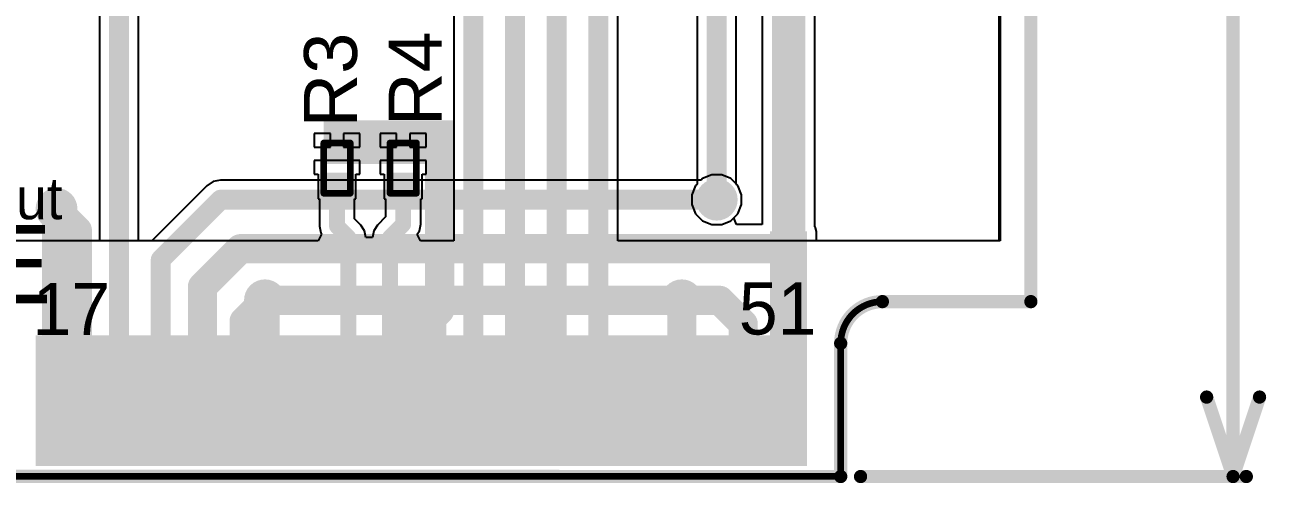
# Model space of a CAD drawing. Header units: millimetres. Extents: x -0.01 to 1.51, y -0.14 to 2.37.
# Drawn here: x 0.539 to 1.477, y -0.137 to 0.209 of the extents above; entities that cross this region are included whole.
import ezdxf

# ---------------------------------------------------------------- set-up
doc = ezdxf.new("R2010")
doc.units = ezdxf.units.MM
doc.header["$MEASUREMENT"] = 0
for name, color, linetype in [('BottomLayer', 5, 'Continuous'), ('BottomPaste', 16, 'Continuous'), ('BottomSolder', 6, 'Continuous'), ('Mechanical1', 6, 'Continuous'), ('Mechanical2', 216, 'Continuous'), ('TopLayer', 1, 'Continuous'), ('TopOverlay', 2, 'Continuous'), ('TopPaste', 8, 'Continuous'), ('TopSolder', 216, 'Continuous'), ('ViaHoleLayer', 16, 'Continuous')]:
    doc.layers.add(name, color=color, linetype=linetype)
doc.styles.add('Arial', font='', dxfattribs={"height": 0.2})
doc.styles.get('Arial').set_extended_font_data('Arial')

# ---------------------------------------------------------------- blocks, each defined once
blk = doc.blocks.new('R___0201_2')
at = {"layer": 'TopLayer'}
for points in [[(-0.01614165, 0.00728345), (-0.00551175, 0.00728345), (-0.00551175, -0.00728345), (-0.01614165, -0.00728345)], [(0.00551185, 0.00728345), (0.01614175, 0.00728345), (0.01614175, -0.00728345), (0.00551185, -0.00728345)]]:
    blk.add_hatch(color=1, dxfattribs=at).paths.add_polyline_path(points)
at = {"layer": 'TopPaste'}
for points in [[(-0.01614165, 0.00728345), (-0.00551175, 0.00728345), (-0.00551175, -0.00728345), (-0.01614165, -0.00728345)], [(0.00551185, 0.00728345), (0.01614175, 0.00728345), (0.01614175, -0.00728345), (0.00551185, -0.00728345)]]:
    blk.add_hatch(color=8, dxfattribs=at).paths.add_polyline_path(points)
at = {"layer": 'TopSolder'}
for points in [[(-0.01830705, 0.00944885), (-0.00334635, 0.00944885), (-0.00334635, -0.00944885), (-0.01830705, -0.00944885)], [(0.00334645, 0.00944885), (0.01830715, 0.00944885), (0.01830715, -0.00944885), (0.00334645, -0.00944885)]]:
    blk.add_hatch(color=216, dxfattribs=at).paths.add_polyline_path(points)
at = {"layer": 'TopOverlay', "const_width": 0.005}
for points in [[(-0.019, -0.01), (-0.019, 0.01)], [(0.019, 0.01), (-0.019, 0.01)], [(0.019, -0.01), (0.019, 0.01)], [(0.019, -0.01), (-0.019, -0.01)]]:
    blk.add_lwpolyline(points, dxfattribs=at)
at = {"layer": 'TopOverlay', "const_width": 0.0025}
for points in [[(-0.02025, 0.01, 1), (-0.01775, 0.01, 1)], [(-0.02025, 0.01, 1), (-0.01775, 0.01, 1)], [(0.01775, 0.01, 1), (0.02025, 0.01, 1)], [(0.01775, 0.01, 1), (0.02025, 0.01, 1)], [(-0.02025, -0.01, 1), (-0.01775, -0.01, 1)], [(-0.02025, -0.01, 1), (-0.01775, -0.01, 1)], [(0.01775, -0.01, 1), (0.02025, -0.01, 1)], [(0.01775, -0.01, 1), (0.02025, -0.01, 1)]]:
    blk.add_lwpolyline(points, format="xyb", close=True, dxfattribs=at)
blk = doc.blocks.new('R___0201_3')
at = {"layer": 'TopLayer'}
for points in [[(-0.01614165, 0.00728345), (-0.00551175, 0.00728345), (-0.00551175, -0.00728345), (-0.01614165, -0.00728345)], [(0.00551185, 0.00728345), (0.01614175, 0.00728345), (0.01614175, -0.00728345), (0.00551185, -0.00728345)]]:
    blk.add_hatch(color=1, dxfattribs=at).paths.add_polyline_path(points)
at = {"layer": 'TopPaste'}
for points in [[(-0.01614165, 0.00728345), (-0.00551175, 0.00728345), (-0.00551175, -0.00728345), (-0.01614165, -0.00728345)], [(0.00551185, 0.00728345), (0.01614175, 0.00728345), (0.01614175, -0.00728345), (0.00551185, -0.00728345)]]:
    blk.add_hatch(color=8, dxfattribs=at).paths.add_polyline_path(points)
at = {"layer": 'TopSolder'}
for points in [[(-0.01830705, 0.00944885), (-0.00334635, 0.00944885), (-0.00334635, -0.00944885), (-0.01830705, -0.00944885)], [(0.00334645, 0.00944885), (0.01830715, 0.00944885), (0.01830715, -0.00944885), (0.00334645, -0.00944885)]]:
    blk.add_hatch(color=216, dxfattribs=at).paths.add_polyline_path(points)
at = {"layer": 'TopOverlay', "const_width": 0.005}
for points in [[(-0.019, -0.01), (-0.019, 0.01)], [(0.019, 0.01), (-0.019, 0.01)], [(0.019, -0.01), (0.019, 0.01)], [(0.019, -0.01), (-0.019, -0.01)]]:
    blk.add_lwpolyline(points, dxfattribs=at)
at = {"layer": 'TopOverlay', "const_width": 0.0025}
for points in [[(-0.02025, 0.01, 1), (-0.01775, 0.01, 1)], [(-0.02025, 0.01, 1), (-0.01775, 0.01, 1)], [(0.01775, 0.01, 1), (0.02025, 0.01, 1)], [(0.01775, 0.01, 1), (0.02025, 0.01, 1)], [(-0.02025, -0.01, 1), (-0.01775, -0.01, 1)], [(-0.02025, -0.01, 1), (-0.01775, -0.01, 1)], [(0.01775, -0.01, 1), (0.02025, -0.01, 1)], [(0.01775, -0.01, 1), (0.02025, -0.01, 1)]]:
    blk.add_lwpolyline(points, format="xyb", close=True, dxfattribs=at)
blk = doc.blocks.new('M____PCIE_P___7')
at = {"layer": 'BottomLayer'}
for points in [[(0.3818897, 0.0452756), (0.4055117, 0.0452756), (0.4055117, -0.0452756), (0.3818897, -0.0452756)], [(0.4133858, 0.0452756), (0.4370078, 0.0452756), (0.4370078, -0.0452756), (0.4133858, -0.0452756)], [(0.4448818, 0.0452756), (0.4685038, 0.0452756), (0.4685038, -0.0452756), (0.4448818, -0.0452756)], [(0.4763779, 0.0452756), (0.4999999, 0.0452756), (0.4999999, -0.0452756), (0.4763779, -0.0452756)], [(0.507874, 0.0452756), (0.531496, 0.0452756), (0.531496, -0.0452756), (0.507874, -0.0452756)], [(0.53937, 0.0452756), (0.562992, 0.0452756), (0.562992, -0.0452756), (0.53937, -0.0452756)], [(0.5708661, 0.0452756), (0.5944881, 0.0452756), (0.5944881, -0.0452756), (0.5708661, -0.0452756)], [(0.6023621, 0.0452756), (0.6259841, 0.0452756), (0.6259841, -0.0452756), (0.6023621, -0.0452756)], [(0.6338582, 0.0452756), (0.6574802, 0.0452756), (0.6574802, -0.0452756), (0.6338582, -0.0452756)], [(0.6653543, 0.0452756), (0.6889763, 0.0452756), (0.6889763, -0.0452756), (0.6653543, -0.0452756)], [(0.6968503, 0.0452756), (0.7204723, 0.0452756), (0.7204723, -0.0452756), (0.6968503, -0.0452756)], [(0.7283464, 0.0452756), (0.7519684, 0.0452756), (0.7519684, -0.0452756), (0.7283464, -0.0452756)], [(0.7598425, 0.0452756), (0.7834645, 0.0452756), (0.7834645, -0.0452756), (0.7598425, -0.0452756)], [(0.7913385, 0.0452756), (0.8149605, 0.0452756), (0.8149605, -0.0452756), (0.7913385, -0.0452756)], [(0.8228346, 0.0452756), (0.8464566, 0.0452756), (0.8464566, -0.0452756), (0.8228346, -0.0452756)], [(0.8543306, 0.0452756), (0.8779526, 0.0452756), (0.8779526, -0.0452756), (0.8543306, -0.0452756)], [(0.8858267, 0.0452756), (0.9094487, 0.0452756), (0.9094487, -0.0452756), (0.8858267, -0.0452756)], [(0.9173228, 0.0452756), (0.9409448, 0.0452756), (0.9409448, -0.0452756), (0.9173228, -0.0452756)]]:
    blk.add_hatch(color=5, dxfattribs=at).paths.add_polyline_path(points)
at = {"layer": 'BottomPaste'}
for points in [[(0.3818897, 0.0452756), (0.4055117, 0.0452756), (0.4055117, -0.0452756), (0.3818897, -0.0452756)], [(0.4133858, 0.0452756), (0.4370078, 0.0452756), (0.4370078, -0.0452756), (0.4133858, -0.0452756)], [(0.4448818, 0.0452756), (0.4685038, 0.0452756), (0.4685038, -0.0452756), (0.4448818, -0.0452756)], [(0.4763779, 0.0452756), (0.4999999, 0.0452756), (0.4999999, -0.0452756), (0.4763779, -0.0452756)], [(0.507874, 0.0452756), (0.531496, 0.0452756), (0.531496, -0.0452756), (0.507874, -0.0452756)], [(0.53937, 0.0452756), (0.562992, 0.0452756), (0.562992, -0.0452756), (0.53937, -0.0452756)], [(0.5708661, 0.0452756), (0.5944881, 0.0452756), (0.5944881, -0.0452756), (0.5708661, -0.0452756)], [(0.6023621, 0.0452756), (0.6259841, 0.0452756), (0.6259841, -0.0452756), (0.6023621, -0.0452756)], [(0.6338582, 0.0452756), (0.6574802, 0.0452756), (0.6574802, -0.0452756), (0.6338582, -0.0452756)], [(0.6653543, 0.0452756), (0.6889763, 0.0452756), (0.6889763, -0.0452756), (0.6653543, -0.0452756)], [(0.6968503, 0.0452756), (0.7204723, 0.0452756), (0.7204723, -0.0452756), (0.6968503, -0.0452756)], [(0.7283464, 0.0452756), (0.7519684, 0.0452756), (0.7519684, -0.0452756), (0.7283464, -0.0452756)], [(0.7598425, 0.0452756), (0.7834645, 0.0452756), (0.7834645, -0.0452756), (0.7598425, -0.0452756)], [(0.7913385, 0.0452756), (0.8149605, 0.0452756), (0.8149605, -0.0452756), (0.7913385, -0.0452756)], [(0.8228346, 0.0452756), (0.8464566, 0.0452756), (0.8464566, -0.0452756), (0.8228346, -0.0452756)], [(0.8543306, 0.0452756), (0.8779526, 0.0452756), (0.8779526, -0.0452756), (0.8543306, -0.0452756)], [(0.8858267, 0.0452756), (0.9094487, 0.0452756), (0.9094487, -0.0452756), (0.8858267, -0.0452756)], [(0.9173228, 0.0452756), (0.9409448, 0.0452756), (0.9409448, -0.0452756), (0.9173228, -0.0452756)]]:
    blk.add_hatch(color=16, dxfattribs=at).paths.add_polyline_path(points)
at = {"layer": 'BottomSolder'}
for points in [[(0.3778897, 0.0492756), (0.4095117, 0.0492756), (0.4095117, -0.0492756), (0.3778897, -0.0492756)], [(0.4093858, 0.0492756), (0.4410078, 0.0492756), (0.4410078, -0.0492756), (0.4093858, -0.0492756)], [(0.4408818, 0.0492756), (0.4725038, 0.0492756), (0.4725038, -0.0492756), (0.4408818, -0.0492756)], [(0.4723779, 0.0492756), (0.5039999, 0.0492756), (0.5039999, -0.0492756), (0.4723779, -0.0492756)], [(0.503874, 0.0492756), (0.535496, 0.0492756), (0.535496, -0.0492756), (0.503874, -0.0492756)], [(0.53537, 0.0492756), (0.566992, 0.0492756), (0.566992, -0.0492756), (0.53537, -0.0492756)], [(0.5668661, 0.0492756), (0.5984881, 0.0492756), (0.5984881, -0.0492756), (0.5668661, -0.0492756)], [(0.5983621, 0.0492756), (0.6299841, 0.0492756), (0.6299841, -0.0492756), (0.5983621, -0.0492756)], [(0.6298582, 0.0492756), (0.6614802, 0.0492756), (0.6614802, -0.0492756), (0.6298582, -0.0492756)], [(0.6613543, 0.0492756), (0.6929763, 0.0492756), (0.6929763, -0.0492756), (0.6613543, -0.0492756)], [(0.6928503, 0.0492756), (0.7244723, 0.0492756), (0.7244723, -0.0492756), (0.6928503, -0.0492756)], [(0.7243464, 0.0492756), (0.7559684, 0.0492756), (0.7559684, -0.0492756), (0.7243464, -0.0492756)], [(0.7558425, 0.0492756), (0.7874645, 0.0492756), (0.7874645, -0.0492756), (0.7558425, -0.0492756)], [(0.7873385, 0.0492756), (0.8189605, 0.0492756), (0.8189605, -0.0492756), (0.7873385, -0.0492756)], [(0.8188346, 0.0492756), (0.8504566, 0.0492756), (0.8504566, -0.0492756), (0.8188346, -0.0492756)], [(0.8503306, 0.0492756), (0.8819526, 0.0492756), (0.8819526, -0.0492756), (0.8503306, -0.0492756)], [(0.8818267, 0.0492756), (0.9134487, 0.0492756), (0.9134487, -0.0492756), (0.8818267, -0.0492756)], [(0.9133228, 0.0492756), (0.9449448, 0.0492756), (0.9449448, -0.0492756), (0.9133228, -0.0492756)]]:
    blk.add_hatch(color=6, dxfattribs=at).paths.add_polyline_path(points)
at = {"layer": 'TopLayer'}
for points in [[(0.3661417, 0.0452756), (0.3897637, 0.0452756), (0.3897637, -0.0452756), (0.3661417, -0.0452756)], [(0.3976378, 0.0452756), (0.4212598, 0.0452756), (0.4212598, -0.0452756), (0.3976378, -0.0452756)], [(0.4291338, 0.0452756), (0.4527558, 0.0452756), (0.4527558, -0.0452756), (0.4291338, -0.0452756)], [(0.4606299, 0.0452756), (0.4842519, 0.0452756), (0.4842519, -0.0452756), (0.4606299, -0.0452756)], [(0.492126, 0.0452756), (0.515748, 0.0452756), (0.515748, -0.0452756), (0.492126, -0.0452756)], [(0.523622, 0.0452756), (0.547244, 0.0452756), (0.547244, -0.0452756), (0.523622, -0.0452756)], [(0.5551181, 0.0452756), (0.5787401, 0.0452756), (0.5787401, -0.0452756), (0.5551181, -0.0452756)], [(0.5866141, 0.0452756), (0.6102361, 0.0452756), (0.6102361, -0.0452756), (0.5866141, -0.0452756)], [(0.6181102, 0.0452756), (0.6417322, 0.0452756), (0.6417322, -0.0452756), (0.6181102, -0.0452756)], [(0.6496063, 0.0452756), (0.6732283, 0.0452756), (0.6732283, -0.0452756), (0.6496063, -0.0452756)], [(0.7047243, -0.0452756), (0.6811023, -0.0452756), (0.6811023, 0.0452756), (0.7047243, 0.0452756)], [(0.7362204, -0.0452756), (0.7125984, -0.0452756), (0.7125984, 0.0452756), (0.7362204, 0.0452756)], [(0.7677165, -0.0452756), (0.7440945, -0.0452756), (0.7440945, 0.0452756), (0.7677165, 0.0452756)], [(0.7992125, -0.0452756), (0.7755905, -0.0452756), (0.7755905, 0.0452756), (0.7992125, 0.0452756)], [(0.8307086, -0.0452756), (0.8070866, -0.0452756), (0.8070866, 0.0452756), (0.8307086, 0.0452756)], [(0.8622046, -0.0452756), (0.8385826, -0.0452756), (0.8385826, 0.0452756), (0.8622046, 0.0452756)], [(0.8937007, -0.0452756), (0.8700787, -0.0452756), (0.8700787, 0.0452756), (0.8937007, 0.0452756)], [(0.9251968, -0.0452756), (0.9015748, -0.0452756), (0.9015748, 0.0452756), (0.9251968, 0.0452756)]]:
    blk.add_hatch(color=1, dxfattribs=at).paths.add_polyline_path(points)
at = {"layer": 'TopPaste'}
for points in [[(0.3661417, 0.0452756), (0.3897637, 0.0452756), (0.3897637, -0.0452756), (0.3661417, -0.0452756)], [(0.3976378, 0.0452756), (0.4212598, 0.0452756), (0.4212598, -0.0452756), (0.3976378, -0.0452756)], [(0.4291338, 0.0452756), (0.4527558, 0.0452756), (0.4527558, -0.0452756), (0.4291338, -0.0452756)], [(0.4606299, 0.0452756), (0.4842519, 0.0452756), (0.4842519, -0.0452756), (0.4606299, -0.0452756)], [(0.492126, 0.0452756), (0.515748, 0.0452756), (0.515748, -0.0452756), (0.492126, -0.0452756)], [(0.523622, 0.0452756), (0.547244, 0.0452756), (0.547244, -0.0452756), (0.523622, -0.0452756)], [(0.5551181, 0.0452756), (0.5787401, 0.0452756), (0.5787401, -0.0452756), (0.5551181, -0.0452756)], [(0.5866141, 0.0452756), (0.6102361, 0.0452756), (0.6102361, -0.0452756), (0.5866141, -0.0452756)], [(0.6181102, 0.0452756), (0.6417322, 0.0452756), (0.6417322, -0.0452756), (0.6181102, -0.0452756)], [(0.6496063, 0.0452756), (0.6732283, 0.0452756), (0.6732283, -0.0452756), (0.6496063, -0.0452756)], [(0.7047243, -0.0452756), (0.6811023, -0.0452756), (0.6811023, 0.0452756), (0.7047243, 0.0452756)], [(0.7362204, -0.0452756), (0.7125984, -0.0452756), (0.7125984, 0.0452756), (0.7362204, 0.0452756)], [(0.7677165, -0.0452756), (0.7440945, -0.0452756), (0.7440945, 0.0452756), (0.7677165, 0.0452756)], [(0.7992125, -0.0452756), (0.7755905, -0.0452756), (0.7755905, 0.0452756), (0.7992125, 0.0452756)], [(0.8307086, -0.0452756), (0.8070866, -0.0452756), (0.8070866, 0.0452756), (0.8307086, 0.0452756)], [(0.8622046, -0.0452756), (0.8385826, -0.0452756), (0.8385826, 0.0452756), (0.8622046, 0.0452756)], [(0.8937007, -0.0452756), (0.8700787, -0.0452756), (0.8700787, 0.0452756), (0.8937007, 0.0452756)], [(0.9251968, -0.0452756), (0.9015748, -0.0452756), (0.9015748, 0.0452756), (0.9251968, 0.0452756)]]:
    blk.add_hatch(color=8, dxfattribs=at).paths.add_polyline_path(points)
at = {"layer": 'TopSolder'}
for points in [[(0.3621417, 0.0492756), (0.3937637, 0.0492756), (0.3937637, -0.0492756), (0.3621417, -0.0492756)], [(0.3936378, 0.0492756), (0.4252598, 0.0492756), (0.4252598, -0.0492756), (0.3936378, -0.0492756)], [(0.4251338, 0.0492756), (0.4567558, 0.0492756), (0.4567558, -0.0492756), (0.4251338, -0.0492756)], [(0.4566299, 0.0492756), (0.4882519, 0.0492756), (0.4882519, -0.0492756), (0.4566299, -0.0492756)], [(0.488126, 0.0492756), (0.519748, 0.0492756), (0.519748, -0.0492756), (0.488126, -0.0492756)], [(0.519622, 0.0492756), (0.551244, 0.0492756), (0.551244, -0.0492756), (0.519622, -0.0492756)], [(0.5511181, 0.0492756), (0.5827401, 0.0492756), (0.5827401, -0.0492756), (0.5511181, -0.0492756)], [(0.5826141, 0.0492756), (0.6142361, 0.0492756), (0.6142361, -0.0492756), (0.5826141, -0.0492756)], [(0.6141102, 0.0492756), (0.6457322, 0.0492756), (0.6457322, -0.0492756), (0.6141102, -0.0492756)], [(0.6456063, 0.0492756), (0.6772283, 0.0492756), (0.6772283, -0.0492756), (0.6456063, -0.0492756)], [(0.7087243, -0.0492756), (0.6771023, -0.0492756), (0.6771023, 0.0492756), (0.7087243, 0.0492756)], [(0.7402204, -0.0492756), (0.7085984, -0.0492756), (0.7085984, 0.0492756), (0.7402204, 0.0492756)], [(0.7717165, -0.0492756), (0.7400945, -0.0492756), (0.7400945, 0.0492756), (0.7717165, 0.0492756)], [(0.8032125, -0.0492756), (0.7715905, -0.0492756), (0.7715905, 0.0492756), (0.8032125, 0.0492756)], [(0.8347086, -0.0492756), (0.8030866, -0.0492756), (0.8030866, 0.0492756), (0.8347086, 0.0492756)], [(0.8662046, -0.0492756), (0.8345826, -0.0492756), (0.8345826, 0.0492756), (0.8662046, 0.0492756)], [(0.8977007, -0.0492756), (0.8660787, -0.0492756), (0.8660787, 0.0492756), (0.8977007, 0.0492756)], [(0.9291968, -0.0492756), (0.8975748, -0.0492756), (0.8975748, 0.0492756), (0.9291968, 0.0492756)]]:
    blk.add_hatch(color=216, dxfattribs=at).paths.add_polyline_path(points)
at = {"layer": 'TopOverlay', "const_width": 0.005}
blk.add_lwpolyline([(0.9704724, 0.0433071, -0.4142135623730951), (1.0019685, 0.0748032)], format="xyb", dxfattribs=at)
at = {"layer": 'TopOverlay', "const_width": 0.0025}
for points in [[(1.0007185, 0.0748032, 1), (1.0032185, 0.0748032, 1)], [(0.9692224, 0.0433071, 1), (0.9717224, 0.0433071, 1)], [(0.9692224, 0.0433071, 1), (0.9717224, 0.0433071, 1)], [(0.9692224, -0.0570866, 1), (0.9717224, -0.0570866, 1)], [(0.9692224, -0.0570866, 1), (0.9717224, -0.0570866, 1)]]:
    blk.add_lwpolyline(points, format="xyb", close=True, dxfattribs=at)
at = {"layer": 'TopOverlay', "const_width": 0.005}
for points in [[(0.9704724, -0.0570866), (0.9704724, 0.0433071)], [(0.3425393, -0.0570866), (0.9704724, -0.0570866)]]:
    blk.add_lwpolyline(points, dxfattribs=at)
at = {"layer": 'TopOverlay'}
for s, height, p in [('Cutout', 0.0314961, (0.258305, 0.1370197)), ('PCB EDGE', 0.0590551, (-0.0339969, 0.0735451)), ('17', 0.0393701, (0.3598081, 0.049519)), ('51', 0.0393701, (0.8935, 0.0499798))]:
    blk.add_text(s, height=height, rotation=360, dxfattribs=at).set_placement(p)

msp = doc.modelspace()

# ---------------------------------------------------------------- hatches: boundary and pattern name
at = {"layer": 'BottomLayer'}
h = msp.add_hatch(color=5, dxfattribs=at)
edge = h.paths.add_edge_path()
edge.add_arc((0.8, 0.121), 0.011811, 0, 360)
h = msp.add_hatch(color=5, dxfattribs=at)
edge = h.paths.add_edge_path()
edge.add_arc((1.0618505, 0.077), 0.011811, 0, 360)
h = msp.add_hatch(color=5, dxfattribs=at)
edge = h.paths.add_edge_path()
edge.add_arc((0.563, 0.07), 0.011811, 0, 360)
for points in [[(1.102, -0.12), (1.13, -0.12), (1.13, 0.053), (1.102, 0.053)], [(0.702, -0.12), (0.7362204, -0.12), (0.7362204, -0.031), (0.702, -0.031)], [(0.921, -0.119), (0.994, -0.119), (0.994, -0.031), (0.921, -0.031)]]:
    msp.add_hatch(color=5, dxfattribs=at).paths.add_polyline_path(points)
h = msp.add_hatch(color=5, dxfattribs=at)
edge = h.paths.add_edge_path()
edge.add_arc((0.7204724, 0.001), 0.011811, 0, 360)
h = msp.add_hatch(color=5, dxfattribs=at)
edge = h.paths.add_edge_path()
edge.add_arc((1.035433, 0.001), 0.011811, 0, 360)
at = {"layer": 'BottomSolder'}
h = msp.add_hatch(color=6, dxfattribs=at)
edge = h.paths.add_edge_path()
edge.add_arc((0.8, 0.121), 0.015811, 0, 360)
h = msp.add_hatch(color=6, dxfattribs=at)
edge = h.paths.add_edge_path()
edge.add_arc((0.563, 0.07), 0.015811, 0, 360)
h = msp.add_hatch(color=6, dxfattribs=at)
edge = h.paths.add_edge_path()
edge.add_arc((1.0618505, 0.077), 0.015811, 0, 360)
h = msp.add_hatch(color=6, dxfattribs=at)
edge = h.paths.add_edge_path()
edge.add_arc((0.7204724, 0.001), 0.015811, 0, 360)
h = msp.add_hatch(color=6, dxfattribs=at)
edge = h.paths.add_edge_path()
edge.add_arc((1.035433, 0.001), 0.015811, 0, 360)
at = {"layer": 'TopLayer'}
for points in [[(0.764929, 0.104), (0.863, 0.104), (0.863, 0.137), (0.764929, 0.137)], [(0.555, -0.119), (0.764, -0.119), (0.764, -0.029), (0.555, -0.029)], [(1.031, -0.12), (1.105, -0.12), (1.105, -0.031), (1.031, -0.031)]]:
    msp.add_hatch(color=1, dxfattribs=at).paths.add_polyline_path(points)
h = msp.add_hatch(color=1, dxfattribs=at)
edge = h.paths.add_edge_path()
edge.add_arc((0.8, 0.121), 0.011811, 0, 360)
h = msp.add_hatch(color=1, dxfattribs=at)
edge = h.paths.add_edge_path()
edge.add_arc((1.0618505, 0.077), 0.011811, 0, 360)
h = msp.add_hatch(color=1, dxfattribs=at)
edge = h.paths.add_edge_path()
edge.add_arc((0.563, 0.07), 0.011811, 0, 360)
h = msp.add_hatch(color=1, dxfattribs=at)
edge = h.paths.add_edge_path()
edge.add_arc((0.7204724, 0.001), 0.011811, 0, 360)
h = msp.add_hatch(color=1, dxfattribs=at)
edge = h.paths.add_edge_path()
edge.add_arc((1.035433, 0.001), 0.011811, 0, 360)
at = {"layer": 'TopSolder'}
h = msp.add_hatch(color=216, dxfattribs=at)
edge = h.paths.add_edge_path()
edge.add_arc((0.8, 0.121), 0.015811, 0, 360)
h = msp.add_hatch(color=216, dxfattribs=at)
edge = h.paths.add_edge_path()
edge.add_arc((0.563, 0.07), 0.015811, 0, 360)
h = msp.add_hatch(color=216, dxfattribs=at)
edge = h.paths.add_edge_path()
edge.add_arc((1.0618505, 0.077), 0.015811, 0, 360)
h = msp.add_hatch(color=216, dxfattribs=at)
edge = h.paths.add_edge_path()
edge.add_arc((0.7204724, 0.001), 0.015811, 0, 360)
h = msp.add_hatch(color=216, dxfattribs=at)
edge = h.paths.add_edge_path()
edge.add_arc((1.035433, 0.001), 0.015811, 0, 360)
at = {"layer": 'ViaHoleLayer'}
h = msp.add_hatch(color=16, dxfattribs=at)
edge = h.paths.add_edge_path()
edge.add_arc((0.8, 0.121), 0.0059055, 0, 360)
h = msp.add_hatch(color=16, dxfattribs=at)
edge = h.paths.add_edge_path()
edge.add_arc((0.563, 0.07), 0.0059055, 0, 360)
h = msp.add_hatch(color=16, dxfattribs=at)
edge = h.paths.add_edge_path()
edge.add_arc((1.0618505, 0.077), 0.0059055, 0, 360)
h = msp.add_hatch(color=16, dxfattribs=at)
edge = h.paths.add_edge_path()
edge.add_arc((0.7204724, 0.001), 0.0059055, 0, 360)
h = msp.add_hatch(color=16, dxfattribs=at)
edge = h.paths.add_edge_path()
edge.add_arc((1.035433, 0.001), 0.0059055, 0, 360)

# ---------------------------------------------------------------- linework, layer by layer
at = {"layer": 'BottomLayer'}
for p, q in [((1.2750001, 1.642079), (1.2750001, 0.046)), ((1.1360552, 0.0565373), (1.1360552, 1.2688268)), ((1.0962912, 1.2605914), (1.0962912, 0.0583526)), ((0.5954521, 1.0232362), (0.5954521, 0.0459999)), ((0.6250203, 0.0459999), (0.6250203, 1.0171125)), ((1.0581088, 0.095811), (1.0511949, 0.0929472)), ((1.0655922, 0.095811), (1.0581088, 0.095811)), ((1.0725061, 0.0929472), (1.0655922, 0.095811)), ((0.676546, 0.0874539), (0.6350921, 0.0459999)), ((0.6813423, 0.0906587), (0.676546, 0.0874539)), ((0.687, 0.0917841), (0.6813423, 0.0906587)), ((1.0500318, 0.0917841), (0.687, 0.0917841)), ((1.0511949, 0.0929472), (1.0500318, 0.0917841)), ((1.0777977, 0.0876556), (1.0725061, 0.0929472)), ((1.0806615, 0.0807417), (1.0777977, 0.0876556)), ((1.0806615, 0.0732583), (1.0806615, 0.0807417)), ((1.0748059, 0.0633526), (1.0777977, 0.0663444)), ((1.0777977, 0.0663444), (1.0806615, 0.0732583)), ((1.076877, 0.0583526), (1.0748059, 0.0633526)), ((1.0962912, 0.0583526), (1.076877, 0.0583526)), ((1.1365938, 0.0557312), (1.1360552, 0.0565373)), ((1.1371371, 0.053), (1.1365938, 0.0557312)), ((1.1371371, 0.046), (1.1371371, 0.053)), ((0.5954521, 0.0459999), (0.4360439, 0.0459999)), ((0.6350921, 0.0459999), (0.6250203, 0.0459999)), ((1.2750001, 0.046), (1.1371371, 0.046))]:
    msp.add_line(p, q, dxfattribs=at)
for points, const_width in [([(1.1161732, 0.04), (1.1161732, 1.2688268)], 0.025), ([(0.6102362, -0.0748031), (0.6102362, 1.0232362)], 0.015), ([(0.6417322, 0.0317322), (0.687, 0.077)], 0.015), ([(0.687, 0.077), (1.0618505, 0.077)], 0.015), ([(0.563, 0.0695611), (0.563, 0.07)], 0.022), ([(0.563, 0.0695611), (0.5787401, 0.053821)], 0.022), ([(0.5787401, -0.0748031), (0.5787401, 0.053821)], 0.022), ([(0.6732283, 0.0112283), (0.702, 0.04)], 0.022), ([(0.702, 0.04), (1.11, 0.04)], 0.022), ([(1.1161732, 0.0113229), (1.1161732, 0.04)], 0.025), ([(0.6417322, -0.0748031), (0.6417322, 0.0317322)], 0.015), ([(0.6732283, -0.0748031), (0.6732283, 0.0112283)], 0.022), ([(1.1141732, -0.0748031), (1.1141732, 0.0113229)], 0.022), ([(0.7047244, -0.014748), (0.7204724, 0.001)], 0.022), ([(0.7204724, 0.001), (0.817, 0.001)], 0.022), ([(0.817, 0.001), (0.8307086, -0.0127086)], 0.022), ([(0.817, 0.001), (0.9251968, 0.001)], 0.022), ([(0.9251968, 0.001), (1.064, 0.001)], 0.022), ([(1.064, 0.001), (1.0818661, -0.0168661)], 0.022), ([(0.9251968, -0.0748031), (0.9251968, -0.0098874)], 0.022), ([(0.7047244, -0.0748031), (0.7047244, -0.014748)], 0.022), ([(0.8307086, -0.0748031), (0.8307086, -0.0127086)], 0.022), ([(1.0818661, -0.0739921), (1.0818661, -0.0168661)], 0.022), ([(1.0818661, -0.0739921), (1.0826771, -0.0748031)], 0.022)]:
    msp.add_lwpolyline(points, dxfattribs=dict(at, const_width=const_width))
for points, const_width in [([(0.68325, 0.077, 1), (0.69075, 0.077, 1)], 0.0075), ([(0.68325, 0.077, 1), (0.69075, 0.077, 1)], 0.0075), ([(1.0581005, 0.077, 1), (1.0656005, 0.077, 1)], 0.0075), ([(0.5575, 0.07, 1), (0.5685, 0.07, 1)], 0.011), ([(0.5575, 0.0695611, 1), (0.5685, 0.0695611, 1)], 0.011), ([(0.5575, 0.0695611, 1), (0.5685, 0.0695611, 1)], 0.011), ([(0.5732401, 0.053821, 1), (0.5842401, 0.053821, 1)], 0.011), ([(0.5732401, 0.053821, 1), (0.5842401, 0.053821, 1)], 0.011), ([(0.6965, 0.04, 1), (0.7075, 0.04, 1)], 0.011), ([(0.6965, 0.04, 1), (0.7075, 0.04, 1)], 0.011), ([(1.1045, 0.04, 1), (1.1155, 0.04, 1)], 0.011), ([(1.1099232, 0.04, 1), (1.1224232, 0.04, 1)], 0.0125), ([(1.1099232, 0.04, 1), (1.1224232, 0.04, 1)], 0.0125), ([(0.6379822, 0.0317322, 1), (0.6454822, 0.0317322, 1)], 0.0075), ([(0.6379822, 0.0317322, 1), (0.6454822, 0.0317322, 1)], 0.0075), ([(0.6677283, 0.0112283, 1), (0.6787283, 0.0112283, 1)], 0.011), ([(0.6677283, 0.0112283, 1), (0.6787283, 0.0112283, 1)], 0.011), ([(1.1086732, 0.0113229, 1), (1.1196732, 0.0113229, 1)], 0.011), ([(1.1099232, 0.0113229, 1), (1.1224232, 0.0113229, 1)], 0.0125), ([(0.7149724, 0.001, 1), (0.7259724, 0.001, 1)], 0.011), ([(0.7149724, 0.001, 1), (0.7259724, 0.001, 1)], 0.011), ([(0.8115, 0.001, 1), (0.8225, 0.001, 1)], 0.011), ([(0.8115, 0.001, 1), (0.8225, 0.001, 1)], 0.011), ([(0.8115, 0.001, 1), (0.8225, 0.001, 1)], 0.011), ([(0.9196968, 0.001, 1), (0.9306968, 0.001, 1)], 0.011), ([(0.9196968, 0.001, 1), (0.9306968, 0.001, 1)], 0.011), ([(1.0585, 0.001, 1), (1.0695, 0.001, 1)], 0.011), ([(1.0585, 0.001, 1), (1.0695, 0.001, 1)], 0.011), ([(0.9196968, -0.0098874, 1), (0.9306968, -0.0098874, 1)], 0.011), ([(0.6992244, -0.014748, 1), (0.7102244, -0.014748, 1)], 0.011), ([(0.6992244, -0.014748, 1), (0.7102244, -0.014748, 1)], 0.011), ([(0.8252086, -0.0127086, 1), (0.8362086, -0.0127086, 1)], 0.011), ([(0.8252086, -0.0127086, 1), (0.8362086, -0.0127086, 1)], 0.011), ([(1.0763661, -0.0168661, 1), (1.0873661, -0.0168661, 1)], 0.011), ([(1.0763661, -0.0168661, 1), (1.0873661, -0.0168661, 1)], 0.011), ([(0.5732401, -0.0748031, 1), (0.5842401, -0.0748031, 1)], 0.011), ([(0.6677283, -0.0748031, 1), (0.6787283, -0.0748031, 1)], 0.011), ([(0.6992244, -0.0748031, 1), (0.7102244, -0.0748031, 1)], 0.011), ([(0.8252086, -0.0748031, 1), (0.8362086, -0.0748031, 1)], 0.011), ([(0.9196968, -0.0748031, 1), (0.9306968, -0.0748031, 1)], 0.011), ([(1.0763661, -0.0739921, 1), (1.0873661, -0.0739921, 1)], 0.011), ([(1.0763661, -0.0739921, 1), (1.0873661, -0.0739921, 1)], 0.011), ([(1.0771771, -0.0748031, 1), (1.0881771, -0.0748031, 1)], 0.011), ([(1.1086732, -0.0748031, 1), (1.1196732, -0.0748031, 1)], 0.011), ([(0.6064862, -0.0748031, 1), (0.6139862, -0.0748031, 1)], 0.0075), ([(0.6379822, -0.0748031, 1), (0.6454822, -0.0748031, 1)], 0.0075)]:
    msp.add_lwpolyline(points, format="xyb", close=True, dxfattribs=dict(at, const_width=const_width))
at = {"layer": 'Mechanical1', "const_width": 0.01}
for points in [[(1.452, -0.1320703), (1.452, 0.609257)], [(1.432, -0.0720703), (1.452, -0.1320703)], [(1.452, -0.1320703), (1.472, -0.0720703)], [(1.1705117, -0.1320703), (1.462, -0.1320703)]]:
    msp.add_lwpolyline(points, dxfattribs=at)
at = {"layer": 'Mechanical1', "const_width": 0.005}
for points in [[(1.4295, -0.0720703, 1), (1.4345, -0.0720703, 1)], [(1.4695, -0.0720703, 1), (1.4745, -0.0720703, 1)], [(1.1680117, -0.1320703, 1), (1.1730117, -0.1320703, 1)], [(1.4495, -0.1320703, 1), (1.4545, -0.1320703, 1)], [(1.4495, -0.1320703, 1), (1.4545, -0.1320703, 1)], [(1.4495, -0.1320703, 1), (1.4545, -0.1320703, 1)], [(1.4595, -0.1320703, 1), (1.4645, -0.1320703, 1)]]:
    msp.add_lwpolyline(points, format="xyb", close=True, dxfattribs=at)
at = {"layer": 'Mechanical2', "const_width": 0.01}
for points in [[(1.2992124, -1e-07), (1.2992124, 1.9544093)], [(1.1870077, -1e-07), (1.2992124, -1e-07)], [(1.1555117, -0.1320703), (1.1555117, -0.0314955)], [(0.5275374, -0.1318892), (1.1555117, -0.1320703)]]:
    msp.add_lwpolyline(points, dxfattribs=at)
msp.add_lwpolyline([(1.1555117, -0.0314955, -0.4142135623730951), (1.1870077, 5e-07)], format="xyb", dxfattribs=at)
at = {"layer": 'Mechanical2', "const_width": 0.005}
for points in [[(1.1845077, 5e-07, 1), (1.1895077, 5e-07, 1)], [(1.1845077, -1e-07, 1), (1.1895077, -1e-07, 1)], [(1.2967124, -1e-07, 1), (1.3017124, -1e-07, 1)], [(1.2967124, -1e-07, 1), (1.3017124, -1e-07, 1)], [(1.1530117, -0.0314955, 1), (1.1580117, -0.0314955, 1)], [(1.1530117, -0.0314955, 1), (1.1580117, -0.0314955, 1)], [(1.1530117, -0.1320703, 1), (1.1580117, -0.1320703, 1)], [(1.1530117, -0.1320703, 1), (1.1580117, -0.1320703, 1)]]:
    msp.add_lwpolyline(points, format="xyb", close=True, dxfattribs=at)
at = {"layer": 'TopLayer'}
for p, q in [((1.276, 1.6427471), (1.276, 0.046)), ((1.0470664, 0.6891102), (1.0470664, 0.0888187)), ((1.0766346, 0.0888187), (1.0766346, 0.6891102)), ((0.8631686, 0.47), (0.8631686, 0.046)), ((0.987225, 0.046), (0.987225, 0.3851813)), ((0.769929, 0.1269684), (0.7576456, 0.1269684)), ((0.7576456, 0.1269684), (0.7576456, 0.1166535)), ((0.769929, 0.1166535), (0.769929, 0.1269684)), ((0.7922124, 0.1269684), (0.779929, 0.1269684)), ((0.779929, 0.1269684), (0.779929, 0.1166535)), ((0.7922124, 0.1166535), (0.7922124, 0.1269684)), ((0.819929, 0.1269684), (0.8076456, 0.1269684)), ((0.8076456, 0.1269684), (0.8076456, 0.1166535)), ((0.819929, 0.1166535), (0.819929, 0.1269684)), ((0.8422124, 0.1269684), (0.829929, 0.1269684)), ((0.829929, 0.1269684), (0.829929, 0.1166535)), ((0.8422124, 0.1166535), (0.8422124, 0.1269684)), ((0.7576456, 0.1166535), (0.769929, 0.1166535)), ((0.779929, 0.1166535), (0.7922124, 0.1166535)), ((0.8076456, 0.1166535), (0.819929, 0.1166535)), ((0.829929, 0.1166535), (0.8422124, 0.1166535)), ((0.774929, 0.1066535), (0.7576456, 0.1066535)), ((0.7576456, 0.1066535), (0.7576456, 0.0963386)), ((0.7922124, 0.1066535), (0.774929, 0.1066535)), ((0.7922124, 0.0963386), (0.7922124, 0.1066535)), ((0.824929, 0.1066535), (0.8076456, 0.1066535)), ((0.8076456, 0.1066535), (0.8076456, 0.0963386)), ((0.8422124, 0.1066535), (0.824929, 0.1066535)), ((0.8422124, 0.0963386), (0.8422124, 0.1066535)), ((0.7576456, 0.0963386), (0.7606456, 0.0963386)), ((0.7606456, 0.0963386), (0.7606456, 0.0776851)), ((0.7892124, 0.0776851), (0.7892124, 0.0963386)), ((0.7892124, 0.0963386), (0.7922124, 0.0963386)), ((0.8076456, 0.0963386), (0.8106456, 0.0963386)), ((0.8106456, 0.0963386), (0.8106456, 0.0776851)), ((0.8392124, 0.0776851), (0.8392124, 0.0963386)), ((0.8392124, 0.0963386), (0.8422124, 0.0963386)), ((1.0459033, 0.0876556), (1.0430395, 0.0807417)), ((1.0470664, 0.0888187), (1.0459033, 0.0876556)), ((1.0777977, 0.0876556), (1.0766346, 0.0888187)), ((1.0806615, 0.0807417), (1.0777977, 0.0876556)), ((0.7606456, 0.0776851), (0.7616743, 0.0776851)), ((0.7616743, 0.0776851), (0.7616743, 0.057)), ((0.7881837, 0.0624903), (0.7881837, 0.0776851)), ((0.7881837, 0.0776851), (0.7892124, 0.0776851)), ((0.8106456, 0.0776851), (0.8116743, 0.0776851)), ((0.8116743, 0.0776851), (0.8116743, 0.0639233)), ((0.8381837, 0.058433), (0.8381837, 0.0776851)), ((0.8381837, 0.0776851), (0.8392124, 0.0776851)), ((1.0430395, 0.0807417), (1.0430395, 0.0732583)), ((1.0806615, 0.0732583), (1.0806615, 0.0807417)), ((1.0430395, 0.0732583), (1.0459033, 0.0663444)), ((1.0459033, 0.0663444), (1.0511949, 0.0610528)), ((1.0725061, 0.0610528), (1.0777977, 0.0663444)), ((1.0777977, 0.0663444), (1.0806615, 0.0732583)), ((0.7616743, 0.057), (0.7626833, 0.0519276)), ((0.792837, 0.057837), (0.7881837, 0.0624903)), ((0.7957102, 0.0535369), (0.792837, 0.057837)), ((0.805588, 0.057837), (0.8027148, 0.0535369)), ((0.8116743, 0.0639233), (0.805588, 0.057837)), ((0.8371748, 0.0533607), (0.8381837, 0.058433)), ((1.0511949, 0.0610528), (1.0581088, 0.058189)), ((1.0581088, 0.058189), (1.0655922, 0.058189)), ((1.0655922, 0.058189), (1.0725061, 0.0610528)), ((0.7633031, 0.051), (0.7606305, 0.046)), ((0.7626833, 0.0519276), (0.7633031, 0.051)), ((0.7967192, 0.0484646), (0.7957102, 0.0535369)), ((0.8017058, 0.0484646), (0.7967192, 0.0484646)), ((0.8027148, 0.0535369), (0.8017058, 0.0484646)), ((0.8355975, 0.051), (0.8371748, 0.0533607)), ((0.8380359, 0.046), (0.8355975, 0.051)), ((0.7606305, 0.046), (0.3034407, 0.046)), ((0.8631686, 0.046), (0.8380359, 0.046)), ((1.276, 0.046), (0.987225, 0.046))]:
    msp.add_line(p, q, dxfattribs=at)
for points, const_width in [([(1.0618505, 0.077), (1.0618505, 0.6891102)], 0.015), ([(0.9409456, -0.0748024), (0.9409456, 0.5619456)], 0.015), ([(0.8779527, -0.0748031), (0.8779527, 0.47)], 0.015), ([(0.9094488, -0.0748031), (0.9094488, 0.4574267)], 0.015), ([(0.9724409, -0.0748031), (0.9724409, 0.397)], 0.015), ([(0.8442858, 0.1197142), (0.8442858, 0.1198268)], 0.022), ([(0.8442858, 0.1197142), (0.8524527, 0.1115473)], 0.022), ([(0.8524527, -0.0065473), (0.8524527, 0.1115473)], 0.022), ([(0.774929, 0.057), (0.774929, 0.09)], 0.012), ([(0.824929, 0.058433), (0.824929, 0.09)], 0.012), ([(0.5629961, 0.0699961), (0.563, 0.07)], 0.022), ([(0.5629961, -0.0747991), (0.5629961, 0.0699961)], 0.022), ([(0.774929, 0.057), (0.7834645, 0.0484645)], 0.012), ([(0.8149605, 0.0484645), (0.824929, 0.058433)], 0.012), ([(0.7834645, -0.0748031), (0.7834645, 0.0484645)], 0.012), ([(0.8149605, -0.0748031), (0.8149605, 0.0484645)], 0.012), ([(0.7204724, -0.0748031), (0.7204724, 0.001)], 0.022), ([(1.035433, -0.0748031), (1.035433, 0.001)], 0.022), ([(0.8464567, -0.0125433), (0.8524527, -0.0065473)], 0.022), ([(0.8464567, -0.0748031), (0.8464567, -0.0125433)], 0.022), ([(0.5629921, -0.0748031), (0.5629961, -0.0747991)], 0.022)]:
    msp.add_lwpolyline(points, dxfattribs=dict(at, const_width=const_width))
for points, const_width in [([(0.8387858, 0.1198268, 1), (0.8497858, 0.1198268, 1)], 0.011), ([(0.8387858, 0.1197142, 1), (0.8497858, 0.1197142, 1)], 0.011), ([(0.8387858, 0.1197142, 1), (0.8497858, 0.1197142, 1)], 0.011), ([(0.8469527, 0.1115473, 1), (0.8579527, 0.1115473, 1)], 0.011), ([(0.8469527, 0.1115473, 1), (0.8579527, 0.1115473, 1)], 0.011), ([(0.771929, 0.09, 1), (0.777929, 0.09, 1)], 0.006), ([(0.821929, 0.09, 1), (0.827929, 0.09, 1)], 0.006), ([(1.0581005, 0.077, 1), (1.0656005, 0.077, 1)], 0.0075), ([(0.5574961, 0.0699961, 1), (0.5684961, 0.0699961, 1)], 0.011), ([(0.5574961, 0.0699961, 1), (0.5684961, 0.0699961, 1)], 0.011), ([(0.5575, 0.07, 1), (0.5685, 0.07, 1)], 0.011), ([(0.771929, 0.057, 1), (0.777929, 0.057, 1)], 0.006), ([(0.771929, 0.057, 1), (0.777929, 0.057, 1)], 0.006), ([(0.821929, 0.058433, 1), (0.827929, 0.058433, 1)], 0.006), ([(0.821929, 0.058433, 1), (0.827929, 0.058433, 1)], 0.006), ([(0.7804645, 0.0484645, 1), (0.7864645, 0.0484645, 1)], 0.006), ([(0.7804645, 0.0484645, 1), (0.7864645, 0.0484645, 1)], 0.006), ([(0.8119605, 0.0484645, 1), (0.8179605, 0.0484645, 1)], 0.006), ([(0.8119605, 0.0484645, 1), (0.8179605, 0.0484645, 1)], 0.006), ([(0.7149724, 0.001, 1), (0.7259724, 0.001, 1)], 0.011), ([(1.029933, 0.001, 1), (1.040933, 0.001, 1)], 0.011), ([(0.8469527, -0.0065473, 1), (0.8579527, -0.0065473, 1)], 0.011), ([(0.8469527, -0.0065473, 1), (0.8579527, -0.0065473, 1)], 0.011), ([(0.8409567, -0.0125433, 1), (0.8519567, -0.0125433, 1)], 0.011), ([(0.8409567, -0.0125433, 1), (0.8519567, -0.0125433, 1)], 0.011), ([(0.5574921, -0.0748031, 1), (0.5684921, -0.0748031, 1)], 0.011), ([(0.5574961, -0.0747991, 1), (0.5684961, -0.0747991, 1)], 0.011), ([(0.5574961, -0.0747991, 1), (0.5684961, -0.0747991, 1)], 0.011), ([(0.7149724, -0.0748031, 1), (0.7259724, -0.0748031, 1)], 0.011), ([(0.8409567, -0.0748031, 1), (0.8519567, -0.0748031, 1)], 0.011), ([(1.029933, -0.0748031, 1), (1.040933, -0.0748031, 1)], 0.011), ([(0.7804645, -0.0748031, 1), (0.7864645, -0.0748031, 1)], 0.006), ([(0.8119605, -0.0748031, 1), (0.8179605, -0.0748031, 1)], 0.006), ([(0.8742027, -0.0748031, 1), (0.8817027, -0.0748031, 1)], 0.0075), ([(0.9056988, -0.0748031, 1), (0.9131988, -0.0748031, 1)], 0.0075), ([(0.9371956, -0.0748024, 1), (0.9446956, -0.0748024, 1)], 0.0075), ([(0.9686909, -0.0748031, 1), (0.9761909, -0.0748031, 1)], 0.0075)]:
    msp.add_lwpolyline(points, format="xyb", close=True, dxfattribs=dict(at, const_width=const_width))

# ---------------------------------------------------------------- block references
at = {"rotation": 270}
for name, p in [('R___0201_3', (0.774929, 0.1008268)), ('R___0201_2', (0.824929, 0.1008268))]:
    msp.add_blockref(name, p, dxfattribs=at)
msp.add_blockref('M____PCIE_P___7', (0.18504, -0.074802))

# ---------------------------------------------------------------- texts
at = {"layer": 'TopOverlay', "style": 'Arial'}
for s, p in [('R3', (0.7899935, 0.1316775)), ('R4', (0.8539935, 0.1326775))]:
    msp.add_text(s, height=0.04, rotation=90, dxfattribs=at).set_placement(p)

doc.saveas('drawing.dxf')
